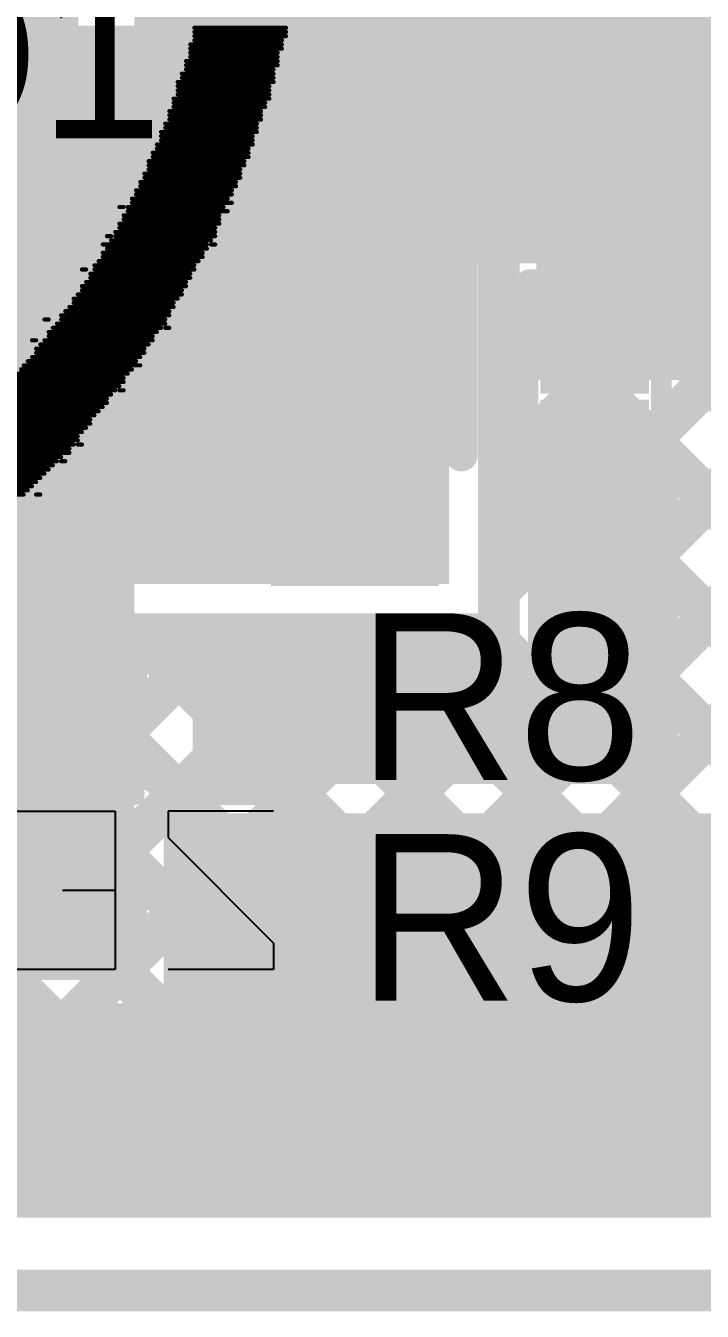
# Model space of a CAD drawing. Header units: millimetres. Extents: x 0.79 to 4.38, y 0.99 to 3.94.
# Drawn here: x 3.1735 to 3.3359, y 0.993 to 1.3015 of the extents above; entities that cross this region are included whole.
import ezdxf

# ---------------------------------------------------------------- set-up
doc = ezdxf.new("R2010")
doc.units = ezdxf.units.MM
doc.header["$MEASUREMENT"] = 0
for name, color, linetype in [('BottomLayer', 5, 'Continuous'), ('BottomOverlay', 54, 'Continuous'), ('Mechanical2', 216, 'Continuous'), ('MultiLayer', 9, 'Continuous'), ('TopLayer', 1, 'Continuous'), ('TopOverlay', 2, 'Continuous'), ('TopPaste', 8, 'Continuous'), ('TopSolder', 216, 'Continuous'), ('ViaHoleLayer', 16, 'Continuous')]:
    doc.layers.add(name, color=color, linetype=linetype)

# ---------------------------------------------------------------- blocks, each defined once
blk = doc.blocks.new('SOT_23_89')
at = {"layer": 'TopLayer'}
for points in [[(-0.01614, 0.02126), (0.01614, 0.02126), (-0.01614, 0.05748), (0.01614, 0.05748)], [(-0.05354, -0.05748), (-0.02126, -0.05748), (-0.05354, -0.02126), (-0.02126, -0.02126)], [(0.02126, -0.05748), (0.05354, -0.05748), (0.02126, -0.02126), (0.05354, -0.02126)]]:
    blk.add_solid(points, dxfattribs=at)
at = {"layer": 'TopOverlay', "const_width": 0.00787}
for points in [[(-0.063, -0.03), (-0.063, 0.034)], [(-0.063, 0.034), (-0.024, 0.034)], [(0.024, 0.034), (0.063, 0.034)], [(0.063, -0.03), (0.063, 0.034)], [(-0.013, -0.033), (0.013, -0.033)]]:
    blk.add_lwpolyline(points, dxfattribs=at)
at = {"layer": 'TopOverlay'}
for points, const_width in [([(-0.06497, 0.034, 1), (-0.06103, 0.034, 1)], 0.00394), ([(-0.06497, 0.034, 1), (-0.06103, 0.034, 1)], 0.00394), ([(-0.02597, 0.034, 1), (-0.02203, 0.034, 1)], 0.00394), ([(0.02203, 0.034, 1), (0.02597, 0.034, 1)], 0.00394), ([(0.06103, 0.034, 1), (0.06497, 0.034, 1)], 0.00394), ([(0.06103, 0.034, 1), (0.06497, 0.034, 1)], 0.00394), ([(-0.06497, -0.03, 1), (-0.06103, -0.03, 1)], 0.00394), ([(0.06103, -0.03, 1), (0.06497, -0.03, 1)], 0.00394), ([(-0.01497, -0.033, 1), (-0.01103, -0.033, 1)], 0.00394), ([(0.01103, -0.033, 1), (0.01497, -0.033, 1)], 0.00394), ([(-0.06439, -0.045, 1), (-0.07161, -0.045, 1)], 0.01), ([(-0.07411, -0.045, 1), (-0.06911, -0.045, 1)], 0.005), ([(-0.06689, -0.045, 1), (-0.06189, -0.045, 1)], 0.005)]:
    blk.add_lwpolyline(points, format="xyb", close=True, dxfattribs=dict(at, const_width=const_width))
at = {"layer": 'TopPaste'}
for points in [[(-0.01614, 0.02126), (0.01614, 0.02126), (-0.01614, 0.05748), (0.01614, 0.05748)], [(-0.05354, -0.05748), (-0.02126, -0.05748), (-0.05354, -0.02126), (-0.02126, -0.02126)], [(0.02126, -0.05748), (0.05354, -0.05748), (0.02126, -0.02126), (0.05354, -0.02126)]]:
    blk.add_solid(points, dxfattribs=at)
at = {"layer": 'TopSolder'}
for points in [[(-0.02014, 0.01726), (0.02014, 0.01726), (-0.02014, 0.06148), (0.02014, 0.06148)], [(-0.05754, -0.06148), (-0.01726, -0.06148), (-0.05754, -0.01726), (-0.01726, -0.01726)], [(0.01726, -0.06148), (0.05754, -0.06148), (0.01726, -0.01726), (0.05754, -0.01726)]]:
    blk.add_solid(points, dxfattribs=at)
blk = doc.blocks.new('C___0201_147')
at = {"layer": 'TopLayer'}
for points in [[(-0.02126, -0.00906), (-0.00472, -0.00906), (-0.02126, 0.00906), (-0.00472, 0.00906)], [(0.00472, -0.00906), (0.02126, -0.00906), (0.00472, 0.00906), (0.02126, 0.00906)]]:
    blk.add_solid(points, dxfattribs=at)
at = {"layer": 'TopOverlay', "const_width": 0.005}
for points in [[(-0.028, 0.016), (0.028, 0.016)], [(-0.028, 0.016), (-0.028, -0.016)], [(0.028, 0.016), (0.028, -0.016)], [(-0.028, -0.016), (0.028, -0.016)]]:
    blk.add_lwpolyline(points, dxfattribs=at)
at = {"layer": 'TopOverlay', "const_width": 0.0025}
for points in [[(-0.02925, 0.016, 1), (-0.02675, 0.016, 1)], [(-0.02925, 0.016, 1), (-0.02675, 0.016, 1)], [(0.02675, 0.016, 1), (0.02925, 0.016, 1)], [(0.02675, 0.016, 1), (0.02925, 0.016, 1)], [(-0.02925, -0.016, 1), (-0.02675, -0.016, 1)], [(-0.02925, -0.016, 1), (-0.02675, -0.016, 1)], [(0.02675, -0.016, 1), (0.02925, -0.016, 1)], [(0.02675, -0.016, 1), (0.02925, -0.016, 1)]]:
    blk.add_lwpolyline(points, format="xyb", close=True, dxfattribs=at)
at = {"layer": 'TopPaste'}
for points in [[(-0.02126, -0.00906), (-0.00472, -0.00906), (-0.02126, 0.00906), (-0.00472, 0.00906)], [(0.00472, -0.00906), (0.02126, -0.00906), (0.00472, 0.00906), (0.02126, 0.00906)]]:
    blk.add_solid(points, dxfattribs=at)
at = {"layer": 'TopSolder'}
for points in [[(-0.02526, -0.01306), (-0.00072, -0.01306), (-0.02526, 0.01306), (-0.00072, 0.01306)], [(0.00072, -0.01306), (0.02526, -0.01306), (0.00072, 0.01306), (0.02526, 0.01306)]]:
    blk.add_solid(points, dxfattribs=at)
blk = doc.blocks.new('R__0402_205')
at = {"layer": 'TopLayer'}
for points in [[(-0.0095, -0.0125), (-0.0095, 0.0125), (-0.0275, -0.0125), (-0.0275, 0.0125)], [(0.0275, -0.0125), (0.0275, 0.0125), (0.0095, -0.0125), (0.0095, 0.0125)]]:
    blk.add_solid(points, dxfattribs=at)
at = {"layer": 'TopOverlay', "const_width": 0.005}
for points in [[(-0.0325, 0.0175), (-0.0085, 0.0175)], [(-0.0325, -0.0175), (-0.0325, 0.0175)], [(0.0085, 0.0175), (0.0325, 0.0175)], [(0.0325, -0.0175), (0.0325, 0.0175)], [(-0.0325, -0.0175), (-0.0085, -0.0175)], [(0.0085, -0.0175), (0.0325, -0.0175)]]:
    blk.add_lwpolyline(points, dxfattribs=at)
at = {"layer": 'TopOverlay', "const_width": 0.0025}
for points in [[(-0.03375, 0.0175, 1), (-0.03125, 0.0175, 1)], [(-0.03375, 0.0175, 1), (-0.03125, 0.0175, 1)], [(-0.00975, 0.0175, 1), (-0.00725, 0.0175, 1)], [(0.00725, 0.0175, 1), (0.00975, 0.0175, 1)], [(0.03125, 0.0175, 1), (0.03375, 0.0175, 1)], [(0.03125, 0.0175, 1), (0.03375, 0.0175, 1)], [(-0.03375, -0.0175, 1), (-0.03125, -0.0175, 1)], [(-0.03375, -0.0175, 1), (-0.03125, -0.0175, 1)], [(-0.00975, -0.0175, 1), (-0.00725, -0.0175, 1)], [(0.00725, -0.0175, 1), (0.00975, -0.0175, 1)], [(0.03125, -0.0175, 1), (0.03375, -0.0175, 1)], [(0.03125, -0.0175, 1), (0.03375, -0.0175, 1)]]:
    blk.add_lwpolyline(points, format="xyb", close=True, dxfattribs=at)
at = {"layer": 'TopPaste'}
for points in [[(-0.0095, -0.0125), (-0.0095, 0.0125), (-0.0275, -0.0125), (-0.0275, 0.0125)], [(0.0275, -0.0125), (0.0275, 0.0125), (0.0095, -0.0125), (0.0095, 0.0125)]]:
    blk.add_solid(points, dxfattribs=at)
at = {"layer": 'TopSolder'}
for points in [[(-0.0055, -0.0165), (-0.0055, 0.0165), (-0.0315, -0.0165), (-0.0315, 0.0165)], [(0.0315, -0.0165), (0.0315, 0.0165), (0.0055, -0.0165), (0.0055, 0.0165)]]:
    blk.add_solid(points, dxfattribs=at)
blk = doc.blocks.new('R__0402_206')
at = {"layer": 'TopLayer'}
for points in [[(-0.0095, -0.0125), (-0.0095, 0.0125), (-0.0275, -0.0125), (-0.0275, 0.0125)], [(0.0275, -0.0125), (0.0275, 0.0125), (0.0095, -0.0125), (0.0095, 0.0125)]]:
    blk.add_solid(points, dxfattribs=at)
at = {"layer": 'TopOverlay', "const_width": 0.005}
for points in [[(-0.0085, 0.0175), (-0.0325, 0.0175)], [(-0.0325, 0.0175), (-0.0325, -0.0175)], [(0.0325, 0.0175), (0.0085, 0.0175)], [(0.0325, 0.0175), (0.0325, -0.0175)], [(-0.0085, -0.0175), (-0.0325, -0.0175)], [(0.0325, -0.0175), (0.0085, -0.0175)]]:
    blk.add_lwpolyline(points, dxfattribs=at)
at = {"layer": 'TopOverlay', "const_width": 0.0025}
for points in [[(-0.03375, 0.0175, 1), (-0.03125, 0.0175, 1)], [(-0.03375, 0.0175, 1), (-0.03125, 0.0175, 1)], [(-0.00975, 0.0175, 1), (-0.00725, 0.0175, 1)], [(0.00725, 0.0175, 1), (0.00975, 0.0175, 1)], [(0.03125, 0.0175, 1), (0.03375, 0.0175, 1)], [(0.03125, 0.0175, 1), (0.03375, 0.0175, 1)], [(-0.03375, -0.0175, 1), (-0.03125, -0.0175, 1)], [(-0.03375, -0.0175, 1), (-0.03125, -0.0175, 1)], [(-0.00975, -0.0175, 1), (-0.00725, -0.0175, 1)], [(0.00725, -0.0175, 1), (0.00975, -0.0175, 1)], [(0.03125, -0.0175, 1), (0.03375, -0.0175, 1)], [(0.03125, -0.0175, 1), (0.03375, -0.0175, 1)]]:
    blk.add_lwpolyline(points, format="xyb", close=True, dxfattribs=at)
at = {"layer": 'TopPaste'}
for points in [[(-0.0095, -0.0125), (-0.0095, 0.0125), (-0.0275, -0.0125), (-0.0275, 0.0125)], [(0.0275, -0.0125), (0.0275, 0.0125), (0.0095, -0.0125), (0.0095, 0.0125)]]:
    blk.add_solid(points, dxfattribs=at)
at = {"layer": 'TopSolder'}
for points in [[(-0.0055, -0.0165), (-0.0055, 0.0165), (-0.0315, -0.0165), (-0.0315, 0.0165)], [(0.0315, -0.0165), (0.0315, 0.0165), (0.0055, -0.0165), (0.0055, 0.0165)]]:
    blk.add_solid(points, dxfattribs=at)

msp = doc.modelspace()

# ---------------------------------------------------------------- linework, layer by layer
at = {"layer": 'BottomLayer', "const_width": 0.01}
for points in [[(2.645, 1.59764), (3.21664, 1.026)], [(2.645, 1.56936), (3.18836, 1.026)], [(3.17484, 1.4355), (3.58434, 1.026)], [(3.20312, 1.4355), (3.61262, 1.026)], [(3.2871, 1.16578), (3.53294, 1.41162)], [(3.2871, 1.19406), (3.48706, 1.39403)], [(3.2871, 1.22235), (3.45875, 1.394)], [(3.2871, 1.25063), (3.43047, 1.394)], [(3.2871, 1.27891), (3.40219, 1.394)], [(3.17561, 1.026), (3.53411, 1.3845)], [(3.20389, 1.026), (3.56239, 1.3845)], [(3.23218, 1.026), (3.59068, 1.3845)], [(3.26046, 1.026), (3.61896, 1.3845)], [(3.28874, 1.026), (3.64724, 1.3845)], [(3.31703, 1.026), (3.67553, 1.3845)], [(3.2871, 1.1555), (3.2871, 1.3135)], [(3.2871, 1.29495), (3.55605, 1.026)], [(3.2871, 1.26667), (3.52777, 1.026)], [(3.2871, 1.23839), (3.49949, 1.026)], [(3.2871, 1.2101), (3.4712, 1.026)], [(3.2871, 1.18182), (3.44292, 1.026)], [(3.06247, 1.026), (3.19197, 1.1555)], [(3.09075, 1.026), (3.22025, 1.1555)], [(3.1151, 1.1555), (3.2871, 1.1555)], [(3.11543, 1.1555), (3.24493, 1.026)], [(3.11904, 1.026), (3.24854, 1.1555)], [(3.14371, 1.1555), (3.27321, 1.026)], [(3.14732, 1.026), (3.27682, 1.1555)], [(3.172, 1.1555), (3.3015, 1.026)], [(3.20028, 1.1555), (3.32978, 1.026)], [(3.22856, 1.1555), (3.35806, 1.026)], [(3.25685, 1.1555), (3.38635, 1.026)], [(3.28513, 1.1555), (3.41463, 1.026)], [(2.579, 1.026), (4.16873, 1.026)]]:
    msp.add_lwpolyline(points, dxfattribs=at)
at = {"layer": 'BottomLayer'}
for points, const_width in [([(3.16219, 1.2895, 1), (3.17401, 1.2895, 1)], 0.01181), ([(3.2846, 1.29495, 1), (3.2896, 1.29495, 1)], 0.005), ([(3.2846, 1.27891, 1), (3.2896, 1.27891, 1)], 0.005), ([(3.2846, 1.26667, 1), (3.2896, 1.26667, 1)], 0.005), ([(3.16219, 1.2575, 1), (3.17401, 1.2575, 1)], 0.01181), ([(3.2846, 1.25063, 1), (3.2896, 1.25063, 1)], 0.005), ([(3.2846, 1.23839, 1), (3.2896, 1.23839, 1)], 0.005), ([(3.2466, 1.2244, 1), (3.25841, 1.2244, 1)], 0.01181), ([(3.2846, 1.22235, 1), (3.2896, 1.22235, 1)], 0.005), ([(3.2846, 1.2101, 1), (3.2896, 1.2101, 1)], 0.005), ([(3.21656, 1.18913, 1), (3.22838, 1.18913, 1)], 0.01181), ([(3.2846, 1.19406, 1), (3.2896, 1.19406, 1)], 0.005), ([(3.2846, 1.18182, 1), (3.2896, 1.18182, 1)], 0.005), ([(3.2846, 1.16578, 1), (3.2896, 1.16578, 1)], 0.005), ([(3.1695, 1.1555, 1), (3.1745, 1.1555, 1)], 0.005), ([(3.18947, 1.1555, 1), (3.19447, 1.1555, 1)], 0.005), ([(3.19778, 1.1555, 1), (3.20278, 1.1555, 1)], 0.005), ([(3.21775, 1.1555, 1), (3.22275, 1.1555, 1)], 0.005), ([(3.22606, 1.1555, 1), (3.23106, 1.1555, 1)], 0.005), ([(3.24604, 1.1555, 1), (3.25104, 1.1555, 1)], 0.005), ([(3.25435, 1.1555, 1), (3.25935, 1.1555, 1)], 0.005), ([(3.27432, 1.1555, 1), (3.27932, 1.1555, 1)], 0.005), ([(3.28263, 1.1555, 1), (3.28763, 1.1555, 1)], 0.005), ([(3.2846, 1.1555, 1), (3.2896, 1.1555, 1)], 0.005), ([(3.2846, 1.1555, 1), (3.2896, 1.1555, 1)], 0.005), ([(3.17311, 1.026, 1), (3.17811, 1.026, 1)], 0.005), ([(3.18586, 1.026, 1), (3.19086, 1.026, 1)], 0.005), ([(3.20139, 1.026, 1), (3.20639, 1.026, 1)], 0.005), ([(3.21414, 1.026, 1), (3.21914, 1.026, 1)], 0.005), ([(3.22968, 1.026, 1), (3.23468, 1.026, 1)], 0.005), ([(3.24243, 1.026, 1), (3.24743, 1.026, 1)], 0.005), ([(3.25796, 1.026, 1), (3.26296, 1.026, 1)], 0.005), ([(3.27071, 1.026, 1), (3.27571, 1.026, 1)], 0.005), ([(3.28624, 1.026, 1), (3.29124, 1.026, 1)], 0.005), ([(3.299, 1.026, 1), (3.304, 1.026, 1)], 0.005), ([(3.31453, 1.026, 1), (3.31953, 1.026, 1)], 0.005), ([(3.32728, 1.026, 1), (3.33228, 1.026, 1)], 0.005)]:
    msp.add_lwpolyline(points, format="xyb", close=True, dxfattribs=dict(at, const_width=const_width))
msp.add_solid([(3.1271, 1.1675), (3.2751, 1.1675), (3.1271, 1.3015), (3.2751, 1.3015)], dxfattribs=at)
at = {"layer": 'BottomOverlay'}
for p, q in [((3.16969, 1.11299), (3.19501, 1.11299)), ((3.19501, 1.11299), (3.19501, 1.075)), ((3.233, 1.11299), (3.20767, 1.11299)), ((3.20767, 1.11299), (3.20767, 1.10666)), ((3.20767, 1.10666), (3.233, 1.08133)), ((3.19501, 1.09399), (3.18235, 1.09399)), ((3.233, 1.08133), (3.233, 1.075)), ((3.19501, 1.075), (3.16969, 1.075)), ((3.233, 1.075), (3.20767, 1.075))]:
    msp.add_line(p, q, dxfattribs=at)
at = {"layer": 'BottomOverlay', "const_width": 0.001}
for points in [[(3.214, 1.301), (3.236, 1.301)], [(3.214, 1.3), (3.236, 1.3)], [(3.214, 1.299), (3.236, 1.299)], [(3.213, 1.297), (3.235, 1.297)], [(3.213, 1.296), (3.235, 1.296)], [(3.214, 1.298), (3.235, 1.298)], [(3.212, 1.293), (3.234, 1.293)], [(3.213, 1.295), (3.234, 1.295)], [(3.213, 1.294), (3.234, 1.294)], [(3.211, 1.29), (3.233, 1.29)], [(3.212, 1.292), (3.234, 1.292)], [(3.212, 1.291), (3.233, 1.291)], [(3.21, 1.288), (3.233, 1.288)], [(3.21, 1.287), (3.232, 1.287)], [(3.21, 1.286), (3.232, 1.286)], [(3.211, 1.289), (3.233, 1.289)], [(3.209, 1.284), (3.232, 1.284)], [(3.209, 1.283), (3.231, 1.283)], [(3.21, 1.285), (3.232, 1.285)], [(3.208, 1.281), (3.23, 1.281)], [(3.208, 1.28), (3.23, 1.28)], [(3.209, 1.282), (3.231, 1.282)], [(3.207, 1.278), (3.229, 1.278)], [(3.207, 1.277), (3.229, 1.277)], [(3.208, 1.279), (3.23, 1.279)], [(3.206, 1.276), (3.229, 1.276)], [(3.206, 1.275), (3.228, 1.275)], [(3.206, 1.274), (3.228, 1.274)], [(3.204, 1.271), (3.227, 1.271)], [(3.205, 1.273), (3.228, 1.273)], [(3.205, 1.272), (3.227, 1.272)], [(3.203, 1.269), (3.226, 1.269)], [(3.203, 1.268), (3.226, 1.268)], [(3.204, 1.27), (3.227, 1.27)], [(3.202, 1.266), (3.225, 1.266)], [(3.202, 1.265), (3.225, 1.265)], [(3.203, 1.267), (3.225, 1.267)], [(3.2, 1.262), (3.223, 1.262)], [(3.201, 1.264), (3.224, 1.264)], [(3.201, 1.263), (3.224, 1.263)], [(3.199, 1.26), (3.222, 1.26)], [(3.199, 1.259), (3.223, 1.259)], [(3.2, 1.261), (3.223, 1.261)], [(3.196, 1.258), (3.197, 1.258)], [(3.197, 1.256), (3.22, 1.256)], [(3.198, 1.258), (3.221, 1.258)], [(3.198, 1.257), (3.222, 1.257)], [(3.196, 1.254), (3.22, 1.254)], [(3.196, 1.253), (3.219, 1.253)], [(3.197, 1.255), (3.22, 1.255)], [(3.192, 1.249), (3.217, 1.249)], [(3.193, 1.251), (3.194, 1.251)], [(3.194, 1.25), (3.218, 1.25)], [(3.195, 1.252), (3.219, 1.252)], [(3.195, 1.251), (3.219, 1.251)], [(3.218, 1.249), (3.219, 1.249)], [(3.192, 1.247), (3.216, 1.247)], [(3.192, 1.246), (3.216, 1.246)], [(3.193, 1.248), (3.217, 1.248)], [(3.187, 1.243), (3.188, 1.243)], [(3.19, 1.244), (3.214, 1.244)], [(3.19, 1.243), (3.214, 1.243)], [(3.191, 1.245), (3.215, 1.245)], [(3.188, 1.24), (3.212, 1.24)], [(3.189, 1.242), (3.213, 1.242)], [(3.189, 1.241), (3.213, 1.241)], [(3.186, 1.237), (3.211, 1.237)], [(3.187, 1.239), (3.212, 1.239)], [(3.187, 1.238), (3.211, 1.238)], [(3.184, 1.234), (3.209, 1.234)], [(3.185, 1.236), (3.21, 1.236)], [(3.185, 1.235), (3.209, 1.235)], [(3.178, 1.231), (3.179, 1.231)], [(3.182, 1.232), (3.208, 1.232)], [(3.182, 1.231), (3.207, 1.231)], [(3.183, 1.233), (3.208, 1.233)], [(3.179, 1.228), (3.205, 1.228)], [(3.18, 1.229), (3.206, 1.229)], [(3.181, 1.23), (3.207, 1.23)], [(3.207, 1.229), (3.208, 1.229)], [(3.175, 1.226), (3.176, 1.226)], [(3.177, 1.225), (3.203, 1.225)], [(3.178, 1.226), (3.204, 1.226)], [(3.179, 1.227), (3.204, 1.227)], [(3.175, 1.222), (3.201, 1.222)], [(3.176, 1.224), (3.202, 1.224)], [(3.176, 1.223), (3.202, 1.223)], [(3.172, 1.219), (3.199, 1.219)], [(3.173, 1.22), (3.201, 1.22)], [(3.174, 1.221), (3.2, 1.221)], [(3.169, 1.215), (3.196, 1.215)], [(3.17, 1.216), (3.197, 1.216)], [(3.171, 1.218), (3.198, 1.218)], [(3.171, 1.217), (3.197, 1.217)], [(3.166, 1.212), (3.193, 1.212)], [(3.167, 1.213), (3.194, 1.213)], [(3.168, 1.214), (3.195, 1.214)], [(3.196, 1.214), (3.197, 1.214)], [(3.163, 1.209), (3.191, 1.209)], [(3.164, 1.21), (3.192, 1.21)], [(3.165, 1.211), (3.193, 1.211)], [(3.16, 1.206), (3.189, 1.206)], [(3.161, 1.207), (3.189, 1.207)], [(3.162, 1.208), (3.19, 1.208)], [(3.157, 1.203), (3.186, 1.203)], [(3.158, 1.204), (3.187, 1.204)], [(3.159, 1.205), (3.188, 1.205)], [(3.154, 1.2), (3.184, 1.2)], [(3.155, 1.201), (3.185, 1.201)], [(3.156, 1.202), (3.186, 1.202)], [(3.186, 1.201), (3.187, 1.201)], [(3.151, 1.197), (3.181, 1.197)], [(3.152, 1.198), (3.182, 1.198)], [(3.153, 1.199), (3.184, 1.199)], [(3.182, 1.197), (3.183, 1.197)], [(3.147, 1.194), (3.178, 1.194)], [(3.149, 1.196), (3.18, 1.196)], [(3.149, 1.195), (3.179, 1.195)], [(3.144, 1.191), (3.175, 1.191)], [(3.145, 1.192), (3.176, 1.192)], [(3.146, 1.193), (3.177, 1.193)], [(3.141, 1.189), (3.173, 1.189)], [(3.142, 1.19), (3.174, 1.19)], [(3.176, 1.189), (3.177, 1.189)]]:
    msp.add_lwpolyline(points, dxfattribs=at)
at = {"layer": 'BottomOverlay', "const_width": 0.0005}
for points in [[(3.21375, 1.301, 1), (3.21425, 1.301, 1)], [(3.21375, 1.3, 1), (3.21425, 1.3, 1)], [(3.21375, 1.299, 1), (3.21425, 1.299, 1)], [(3.23575, 1.301, 1), (3.23625, 1.301, 1)], [(3.23575, 1.3, 1), (3.23625, 1.3, 1)], [(3.23575, 1.299, 1), (3.23625, 1.299, 1)], [(3.21275, 1.297, 1), (3.21325, 1.297, 1)], [(3.21275, 1.296, 1), (3.21325, 1.296, 1)], [(3.21375, 1.298, 1), (3.21425, 1.298, 1)], [(3.23475, 1.298, 1), (3.23525, 1.298, 1)], [(3.23475, 1.297, 1), (3.23525, 1.297, 1)], [(3.23475, 1.296, 1), (3.23525, 1.296, 1)], [(3.21175, 1.293, 1), (3.21225, 1.293, 1)], [(3.21275, 1.295, 1), (3.21325, 1.295, 1)], [(3.21275, 1.294, 1), (3.21325, 1.294, 1)], [(3.23375, 1.295, 1), (3.23425, 1.295, 1)], [(3.23375, 1.294, 1), (3.23425, 1.294, 1)], [(3.23375, 1.293, 1), (3.23425, 1.293, 1)], [(3.21075, 1.29, 1), (3.21125, 1.29, 1)], [(3.21175, 1.292, 1), (3.21225, 1.292, 1)], [(3.21175, 1.291, 1), (3.21225, 1.291, 1)], [(3.23275, 1.291, 1), (3.23325, 1.291, 1)], [(3.23275, 1.29, 1), (3.23325, 1.29, 1)], [(3.23375, 1.292, 1), (3.23425, 1.292, 1)], [(3.20975, 1.288, 1), (3.21025, 1.288, 1)], [(3.20975, 1.287, 1), (3.21025, 1.287, 1)], [(3.20975, 1.286, 1), (3.21025, 1.286, 1)], [(3.21075, 1.289, 1), (3.21125, 1.289, 1)], [(3.23175, 1.287, 1), (3.23225, 1.287, 1)], [(3.23175, 1.286, 1), (3.23225, 1.286, 1)], [(3.23275, 1.289, 1), (3.23325, 1.289, 1)], [(3.23275, 1.288, 1), (3.23325, 1.288, 1)], [(3.20875, 1.284, 1), (3.20925, 1.284, 1)], [(3.20875, 1.283, 1), (3.20925, 1.283, 1)], [(3.20975, 1.285, 1), (3.21025, 1.285, 1)], [(3.23075, 1.283, 1), (3.23125, 1.283, 1)], [(3.23175, 1.285, 1), (3.23225, 1.285, 1)], [(3.23175, 1.284, 1), (3.23225, 1.284, 1)], [(3.20775, 1.281, 1), (3.20825, 1.281, 1)], [(3.20775, 1.28, 1), (3.20825, 1.28, 1)], [(3.20875, 1.282, 1), (3.20925, 1.282, 1)], [(3.22975, 1.281, 1), (3.23025, 1.281, 1)], [(3.22975, 1.28, 1), (3.23025, 1.28, 1)], [(3.23075, 1.282, 1), (3.23125, 1.282, 1)], [(3.20675, 1.278, 1), (3.20725, 1.278, 1)], [(3.20675, 1.277, 1), (3.20725, 1.277, 1)], [(3.20775, 1.279, 1), (3.20825, 1.279, 1)], [(3.22875, 1.278, 1), (3.22925, 1.278, 1)], [(3.22875, 1.277, 1), (3.22925, 1.277, 1)], [(3.22975, 1.279, 1), (3.23025, 1.279, 1)], [(3.20575, 1.276, 1), (3.20625, 1.276, 1)], [(3.20575, 1.275, 1), (3.20625, 1.275, 1)], [(3.20575, 1.274, 1), (3.20625, 1.274, 1)], [(3.22775, 1.275, 1), (3.22825, 1.275, 1)], [(3.22775, 1.274, 1), (3.22825, 1.274, 1)], [(3.22875, 1.276, 1), (3.22925, 1.276, 1)], [(3.20375, 1.271, 1), (3.20425, 1.271, 1)], [(3.20475, 1.273, 1), (3.20525, 1.273, 1)], [(3.20475, 1.272, 1), (3.20525, 1.272, 1)], [(3.22675, 1.272, 1), (3.22725, 1.272, 1)], [(3.22675, 1.271, 1), (3.22725, 1.271, 1)], [(3.22775, 1.273, 1), (3.22825, 1.273, 1)], [(3.20275, 1.269, 1), (3.20325, 1.269, 1)], [(3.20275, 1.268, 1), (3.20325, 1.268, 1)], [(3.20375, 1.27, 1), (3.20425, 1.27, 1)], [(3.22575, 1.269, 1), (3.22625, 1.269, 1)], [(3.22575, 1.268, 1), (3.22625, 1.268, 1)], [(3.22675, 1.27, 1), (3.22725, 1.27, 1)], [(3.20175, 1.266, 1), (3.20225, 1.266, 1)], [(3.20175, 1.265, 1), (3.20225, 1.265, 1)], [(3.20275, 1.267, 1), (3.20325, 1.267, 1)], [(3.22475, 1.267, 1), (3.22525, 1.267, 1)], [(3.22475, 1.266, 1), (3.22525, 1.266, 1)], [(3.22475, 1.265, 1), (3.22525, 1.265, 1)], [(3.19975, 1.262, 1), (3.20025, 1.262, 1)], [(3.20075, 1.264, 1), (3.20125, 1.264, 1)], [(3.20075, 1.263, 1), (3.20125, 1.263, 1)], [(3.22275, 1.262, 1), (3.22325, 1.262, 1)], [(3.22375, 1.264, 1), (3.22425, 1.264, 1)], [(3.22375, 1.263, 1), (3.22425, 1.263, 1)], [(3.19875, 1.26, 1), (3.19925, 1.26, 1)], [(3.19875, 1.259, 1), (3.19925, 1.259, 1)], [(3.19975, 1.261, 1), (3.20025, 1.261, 1)], [(3.22175, 1.26, 1), (3.22225, 1.26, 1)], [(3.22275, 1.261, 1), (3.22325, 1.261, 1)], [(3.22275, 1.259, 1), (3.22325, 1.259, 1)], [(3.19575, 1.258, 1), (3.19625, 1.258, 1)], [(3.19675, 1.258, 1), (3.19725, 1.258, 1)], [(3.19675, 1.256, 1), (3.19725, 1.256, 1)], [(3.19775, 1.258, 1), (3.19825, 1.258, 1)], [(3.19775, 1.257, 1), (3.19825, 1.257, 1)], [(3.21975, 1.256, 1), (3.22025, 1.256, 1)], [(3.22075, 1.258, 1), (3.22125, 1.258, 1)], [(3.22175, 1.257, 1), (3.22225, 1.257, 1)], [(3.19575, 1.254, 1), (3.19625, 1.254, 1)], [(3.19575, 1.253, 1), (3.19625, 1.253, 1)], [(3.19675, 1.255, 1), (3.19725, 1.255, 1)], [(3.21875, 1.253, 1), (3.21925, 1.253, 1)], [(3.21975, 1.255, 1), (3.22025, 1.255, 1)], [(3.21975, 1.254, 1), (3.22025, 1.254, 1)], [(3.19175, 1.249, 1), (3.19225, 1.249, 1)], [(3.19275, 1.251, 1), (3.19325, 1.251, 1)], [(3.19375, 1.251, 1), (3.19425, 1.251, 1)], [(3.19375, 1.25, 1), (3.19425, 1.25, 1)], [(3.19475, 1.252, 1), (3.19525, 1.252, 1)], [(3.19475, 1.251, 1), (3.19525, 1.251, 1)], [(3.21675, 1.249, 1), (3.21725, 1.249, 1)], [(3.21775, 1.25, 1), (3.21825, 1.25, 1)], [(3.21775, 1.249, 1), (3.21825, 1.249, 1)], [(3.21875, 1.252, 1), (3.21925, 1.252, 1)], [(3.21875, 1.251, 1), (3.21925, 1.251, 1)], [(3.21875, 1.249, 1), (3.21925, 1.249, 1)], [(3.19175, 1.247, 1), (3.19225, 1.247, 1)], [(3.19175, 1.246, 1), (3.19225, 1.246, 1)], [(3.19275, 1.248, 1), (3.19325, 1.248, 1)], [(3.21575, 1.247, 1), (3.21625, 1.247, 1)], [(3.21575, 1.246, 1), (3.21625, 1.246, 1)], [(3.21675, 1.248, 1), (3.21725, 1.248, 1)], [(3.18675, 1.243, 1), (3.18725, 1.243, 1)], [(3.18775, 1.243, 1), (3.18825, 1.243, 1)], [(3.18975, 1.244, 1), (3.19025, 1.244, 1)], [(3.18975, 1.243, 1), (3.19025, 1.243, 1)], [(3.19075, 1.245, 1), (3.19125, 1.245, 1)], [(3.21375, 1.244, 1), (3.21425, 1.244, 1)], [(3.21375, 1.243, 1), (3.21425, 1.243, 1)], [(3.21475, 1.245, 1), (3.21525, 1.245, 1)], [(3.18775, 1.24, 1), (3.18825, 1.24, 1)], [(3.18875, 1.242, 1), (3.18925, 1.242, 1)], [(3.18875, 1.241, 1), (3.18925, 1.241, 1)], [(3.21175, 1.24, 1), (3.21225, 1.24, 1)], [(3.21275, 1.242, 1), (3.21325, 1.242, 1)], [(3.21275, 1.241, 1), (3.21325, 1.241, 1)], [(3.18575, 1.237, 1), (3.18625, 1.237, 1)], [(3.18675, 1.239, 1), (3.18725, 1.239, 1)], [(3.18675, 1.238, 1), (3.18725, 1.238, 1)], [(3.21075, 1.238, 1), (3.21125, 1.238, 1)], [(3.21075, 1.237, 1), (3.21125, 1.237, 1)], [(3.21175, 1.239, 1), (3.21225, 1.239, 1)], [(3.18375, 1.234, 1), (3.18425, 1.234, 1)], [(3.18475, 1.236, 1), (3.18525, 1.236, 1)], [(3.18475, 1.235, 1), (3.18525, 1.235, 1)], [(3.20875, 1.235, 1), (3.20925, 1.235, 1)], [(3.20875, 1.234, 1), (3.20925, 1.234, 1)], [(3.20975, 1.236, 1), (3.21025, 1.236, 1)], [(3.17775, 1.231, 1), (3.17825, 1.231, 1)], [(3.17875, 1.231, 1), (3.17925, 1.231, 1)], [(3.18175, 1.232, 1), (3.18225, 1.232, 1)], [(3.18175, 1.231, 1), (3.18225, 1.231, 1)], [(3.18275, 1.233, 1), (3.18325, 1.233, 1)], [(3.20675, 1.231, 1), (3.20725, 1.231, 1)], [(3.20775, 1.233, 1), (3.20825, 1.233, 1)], [(3.20775, 1.232, 1), (3.20825, 1.232, 1)], [(3.17875, 1.228, 1), (3.17925, 1.228, 1)], [(3.17975, 1.229, 1), (3.18025, 1.229, 1)], [(3.18075, 1.23, 1), (3.18125, 1.23, 1)], [(3.20475, 1.228, 1), (3.20525, 1.228, 1)], [(3.20575, 1.229, 1), (3.20625, 1.229, 1)], [(3.20675, 1.23, 1), (3.20725, 1.23, 1)], [(3.20675, 1.229, 1), (3.20725, 1.229, 1)], [(3.20775, 1.229, 1), (3.20825, 1.229, 1)], [(3.17475, 1.226, 1), (3.17525, 1.226, 1)], [(3.17575, 1.226, 1), (3.17625, 1.226, 1)], [(3.17675, 1.225, 1), (3.17725, 1.225, 1)], [(3.17775, 1.226, 1), (3.17825, 1.226, 1)], [(3.17875, 1.227, 1), (3.17925, 1.227, 1)], [(3.20275, 1.225, 1), (3.20325, 1.225, 1)], [(3.20375, 1.227, 1), (3.20425, 1.227, 1)], [(3.20375, 1.226, 1), (3.20425, 1.226, 1)], [(3.17475, 1.222, 1), (3.17525, 1.222, 1)], [(3.17575, 1.224, 1), (3.17625, 1.224, 1)], [(3.17575, 1.223, 1), (3.17625, 1.223, 1)], [(3.20075, 1.222, 1), (3.20125, 1.222, 1)], [(3.20175, 1.224, 1), (3.20225, 1.224, 1)], [(3.20175, 1.223, 1), (3.20225, 1.223, 1)], [(3.17275, 1.22, 1), (3.17325, 1.22, 1)], [(3.17375, 1.221, 1), (3.17425, 1.221, 1)], [(3.19875, 1.219, 1), (3.19925, 1.219, 1)], [(3.19975, 1.221, 1), (3.20025, 1.221, 1)], [(3.20075, 1.22, 1), (3.20125, 1.22, 1)], [(3.19575, 1.215, 1), (3.19625, 1.215, 1)], [(3.19675, 1.217, 1), (3.19725, 1.217, 1)], [(3.19675, 1.216, 1), (3.19725, 1.216, 1)], [(3.19775, 1.218, 1), (3.19825, 1.218, 1)], [(3.19275, 1.212, 1), (3.19325, 1.212, 1)], [(3.19375, 1.213, 1), (3.19425, 1.213, 1)], [(3.19475, 1.214, 1), (3.19525, 1.214, 1)], [(3.19575, 1.214, 1), (3.19625, 1.214, 1)], [(3.19675, 1.214, 1), (3.19725, 1.214, 1)], [(3.19075, 1.209, 1), (3.19125, 1.209, 1)], [(3.19175, 1.21, 1), (3.19225, 1.21, 1)], [(3.19275, 1.211, 1), (3.19325, 1.211, 1)], [(3.18875, 1.207, 1), (3.18925, 1.207, 1)], [(3.18875, 1.206, 1), (3.18925, 1.206, 1)], [(3.18975, 1.208, 1), (3.19025, 1.208, 1)], [(3.18575, 1.203, 1), (3.18625, 1.203, 1)], [(3.18675, 1.204, 1), (3.18725, 1.204, 1)], [(3.18775, 1.205, 1), (3.18825, 1.205, 1)], [(3.18375, 1.2, 1), (3.18425, 1.2, 1)], [(3.18475, 1.201, 1), (3.18525, 1.201, 1)], [(3.18575, 1.202, 1), (3.18625, 1.202, 1)], [(3.18575, 1.201, 1), (3.18625, 1.201, 1)], [(3.18675, 1.201, 1), (3.18725, 1.201, 1)], [(3.18075, 1.197, 1), (3.18125, 1.197, 1)], [(3.18175, 1.198, 1), (3.18225, 1.198, 1)], [(3.18175, 1.197, 1), (3.18225, 1.197, 1)], [(3.18275, 1.197, 1), (3.18325, 1.197, 1)], [(3.18375, 1.199, 1), (3.18425, 1.199, 1)], [(3.17775, 1.194, 1), (3.17825, 1.194, 1)], [(3.17875, 1.195, 1), (3.17925, 1.195, 1)], [(3.17975, 1.196, 1), (3.18025, 1.196, 1)], [(3.17475, 1.191, 1), (3.17525, 1.191, 1)], [(3.17575, 1.192, 1), (3.17625, 1.192, 1)], [(3.17675, 1.193, 1), (3.17725, 1.193, 1)], [(3.17275, 1.189, 1), (3.17325, 1.189, 1)], [(3.17375, 1.19, 1), (3.17425, 1.19, 1)], [(3.17575, 1.189, 1), (3.17625, 1.189, 1)], [(3.17675, 1.189, 1), (3.17725, 1.189, 1)]]:
    msp.add_lwpolyline(points, format="xyb", close=True, dxfattribs=at)
at = {"layer": 'Mechanical2', "const_width": 0.01}
msp.add_lwpolyline([(1, 0.998), (4.346, 0.998)], dxfattribs=at)
at = {"layer": 'MultiLayer', "const_width": 0.01181}
for points in [[(3.16219, 1.2895, 1), (3.17401, 1.2895, 1)], [(3.16219, 1.2575, 1), (3.17401, 1.2575, 1)], [(3.2466, 1.2244, 1), (3.25841, 1.2244, 1)], [(3.21656, 1.18913, 1), (3.22838, 1.18913, 1)]]:
    msp.add_lwpolyline(points, format="xyb", close=True, dxfattribs=at)
at = {"layer": 'TopLayer'}
for points, const_width in [([(3.16219, 1.2895, 1), (3.17401, 1.2895, 1)], 0.01181), ([(3.16219, 1.2575, 1), (3.17401, 1.2575, 1)], 0.01181), ([(3.24625, 1.2244, 1), (3.25875, 1.2244, 1)], 0.0125), ([(3.2466, 1.2244, 1), (3.25841, 1.2244, 1)], 0.01181), ([(3.21622, 1.18913, 1), (3.22872, 1.18913, 1)], 0.0125), ([(3.21656, 1.18913, 1), (3.22838, 1.18913, 1)], 0.01181), ([(3.24625, 1.18913, 1), (3.25875, 1.18913, 1)], 0.0125), ([(3.24625, 1.18913, 1), (3.25875, 1.18913, 1)], 0.0125), ([(3.2091, 1.1075, 1), (3.2141, 1.1075, 1)], 0.005), ([(3.2091, 1.1075, 1), (3.2141, 1.1075, 1)], 0.005), ([(3.21749, 1.1075, 1), (3.22249, 1.1075, 1)], 0.005), ([(3.21783, 1.1075, 1), (3.22283, 1.1075, 1)], 0.005), ([(3.24295, 1.1075, 1), (3.24795, 1.1075, 1)], 0.005), ([(3.24329, 1.1075, 1), (3.24829, 1.1075, 1)], 0.005), ([(3.2684, 1.1075, 1), (3.2734, 1.1075, 1)], 0.005), ([(3.26874, 1.1075, 1), (3.27374, 1.1075, 1)], 0.005), ([(3.2796, 1.1075, 1), (3.2846, 1.1075, 1)], 0.005), ([(3.2796, 1.1075, 1), (3.2846, 1.1075, 1)], 0.005), ([(3.2796, 1.1075, 1), (3.2846, 1.1075, 1)], 0.005), ([(3.29386, 1.1075, 1), (3.29886, 1.1075, 1)], 0.005), ([(3.2942, 1.1075, 1), (3.2992, 1.1075, 1)], 0.005), ([(3.31931, 1.1075, 1), (3.32431, 1.1075, 1)], 0.005), ([(3.31965, 1.1075, 1), (3.32465, 1.1075, 1)], 0.005), ([(3.3236, 1.1075, 1), (3.3286, 1.1075, 1)], 0.005), ([(3.3236, 1.1075, 1), (3.3286, 1.1075, 1)], 0.005), ([(3.3236, 1.1075, 1), (3.3286, 1.1075, 1)], 0.005), ([(3.3236, 1.1075, 1), (3.3286, 1.1075, 1)], 0.005), ([(3.3236, 1.1075, 1), (3.3286, 1.1075, 1)], 0.005), ([(3.2091, 1.09877, 1), (3.2141, 1.09877, 1)], 0.005), ([(3.2091, 1.09043, 1), (3.2141, 1.09043, 1)], 0.005), ([(3.2091, 1.07331, 1), (3.2141, 1.07331, 1)], 0.005), ([(3.2091, 1.06498, 1), (3.2141, 1.06498, 1)], 0.005), ([(3.17233, 1.062, 1), (3.17733, 1.062, 1)], 0.005), ([(3.18662, 1.062, 1), (3.19162, 1.062, 1)], 0.005), ([(3.19779, 1.062, 1), (3.20279, 1.062, 1)], 0.005), ([(3.2091, 1.062, 1), (3.2141, 1.062, 1)], 0.005), ([(3.2091, 1.062, 1), (3.2141, 1.062, 1)], 0.005), ([(3.16771, 1.03, 1), (3.17271, 1.03, 1)], 0.005), ([(3.19124, 1.03, 1), (3.19624, 1.03, 1)], 0.005), ([(3.19317, 1.03, 1), (3.19817, 1.03, 1)], 0.005), ([(3.2167, 1.03, 1), (3.2217, 1.03, 1)], 0.005), ([(3.21862, 1.03, 1), (3.22362, 1.03, 1)], 0.005), ([(3.24215, 1.03, 1), (3.24715, 1.03, 1)], 0.005), ([(3.24408, 1.03, 1), (3.24908, 1.03, 1)], 0.005), ([(3.26761, 1.03, 1), (3.27261, 1.03, 1)], 0.005), ([(3.26953, 1.03, 1), (3.27453, 1.03, 1)], 0.005), ([(3.29307, 1.03, 1), (3.29807, 1.03, 1)], 0.005), ([(3.29499, 1.03, 1), (3.29999, 1.03, 1)], 0.005), ([(3.31852, 1.03, 1), (3.32352, 1.03, 1)], 0.005), ([(3.32045, 1.03, 1), (3.32545, 1.03, 1)], 0.005)]:
    msp.add_lwpolyline(points, format="xyb", close=True, dxfattribs=dict(at, const_width=const_width))
for points, const_width in [([(3.2525, 1.18913), (3.2525, 1.2244)], 0.025), ([(3.22247, 1.18913), (3.2525, 1.18913)], 0.025), ([(3.19374, 1.03), (3.27124, 1.1075)], 0.01), ([(3.2116, 1.09877), (3.22033, 1.1075)], 0.01), ([(3.2116, 1.1075), (3.2821, 1.1075)], 0.01), ([(3.2116, 1.062), (3.2116, 1.1075)], 0.01), ([(3.2116, 1.07331), (3.24579, 1.1075)], 0.01), ([(3.2192, 1.03), (3.2967, 1.1075)], 0.01), ([(3.21999, 1.1075), (3.29749, 1.03)], 0.01), ([(3.24465, 1.03), (3.32215, 1.1075)], 0.01), ([(3.24545, 1.1075), (3.32295, 1.03)], 0.01), ([(3.27011, 1.03), (3.34761, 1.1075)], 0.01), ([(3.2709, 1.1075), (3.3484, 1.03)], 0.01), ([(3.2821, 1.1075), (3.3261, 1.1075)], 0.01), ([(3.2821, 1.1075), (3.3261, 1.1075)], 0.01), ([(3.29557, 1.03), (3.37307, 1.1075)], 0.01), ([(3.29636, 1.1075), (3.37386, 1.03)], 0.01), ([(3.32102, 1.03), (3.39852, 1.1075)], 0.01), ([(3.32181, 1.1075), (3.39931, 1.03)], 0.01), ([(3.3261, 1.1075), (3.3421, 1.1075)], 0.01), ([(3.3261, 1.1075), (3.3421, 1.1075)], 0.01), ([(3.3261, 1.1075), (3.3421, 1.1075)], 0.01), ([(3.2116, 1.09043), (3.27203, 1.03)], 0.01), ([(3.2116, 1.06498), (3.24658, 1.03)], 0.01), ([(3.0371, 1.062), (3.2116, 1.062)], 0.01), ([(3.13821, 1.062), (3.17021, 1.03)], 0.01), ([(3.14283, 1.03), (3.17483, 1.062)], 0.01), ([(3.16367, 1.062), (3.19567, 1.03)], 0.01), ([(3.16829, 1.03), (3.20029, 1.062)], 0.01), ([(3.18912, 1.062), (3.22112, 1.03)], 0.01), ([(1.616, 1.03), (4.16404, 1.03)], 0.01)]:
    msp.add_lwpolyline(points, dxfattribs=dict(at, const_width=const_width))
for points in [[(2.44433, 1.239), (3.1861, 1.239), (2.44433, 1.3795), (3.1861, 1.3795)], [(3.1996, 1.2445), (3.4781, 1.2445), (3.1996, 1.3805), (3.4781, 1.3805)], [(3.2961, 1.2165), (3.4781, 1.2165), (3.2961, 1.2505), (3.4781, 1.2505)], [(3.0491, 1.074), (3.1996, 1.074), (3.0491, 1.2265), (3.1996, 1.2265)], [(3.2941, 1.1195), (3.3301, 1.1195), (3.2941, 1.2085), (3.3301, 1.2085)], [(3.2166, 1.1195), (3.3301, 1.1195), (3.2166, 1.152), (3.3301, 1.152)], [(3.2166, 1.0525), (3.4831, 1.0525), (3.2166, 1.11), (3.4831, 1.11)], [(2.8061, 1.0155), (4.129, 1.0155), (2.8061, 1.0645), (4.129, 1.0645)]]:
    msp.add_solid(points, dxfattribs=at)
at = {"layer": 'TopOverlay', "const_width": 0.01}
for points in [[(3.3241, 1.2605), (3.3241, 1.2965)], [(3.3141, 1.2505), (3.3241, 1.2605)], [(3.2961, 1.2505), (3.3141, 1.2505)]]:
    msp.add_lwpolyline(points, dxfattribs=at)
at = {"layer": 'TopOverlay', "const_width": 0.005}
for points in [[(3.3216, 1.2965, 1), (3.3266, 1.2965, 1)], [(3.3216, 1.2605, 1), (3.3266, 1.2605, 1)], [(3.3216, 1.2605, 1), (3.3266, 1.2605, 1)], [(3.2936, 1.2505, 1), (3.2986, 1.2505, 1)], [(3.3116, 1.2505, 1), (3.3166, 1.2505, 1)], [(3.3116, 1.2505, 1), (3.3166, 1.2505, 1)]]:
    msp.add_lwpolyline(points, format="xyb", close=True, dxfattribs=at)
at = {"layer": 'ViaHoleLayer', "const_width": 0.00591}
for points in [[(3.16515, 1.2895, 1), (3.17105, 1.2895, 1)], [(3.16515, 1.2575, 1), (3.17105, 1.2575, 1)], [(3.24955, 1.2244, 1), (3.25545, 1.2244, 1)], [(3.21952, 1.18913, 1), (3.22542, 1.18913, 1)]]:
    msp.add_lwpolyline(points, format="xyb", close=True, dxfattribs=at)

# ---------------------------------------------------------------- block references
msp.add_blockref('SOT_23_89', (3.2151, 1.2285))
for name, p, rotation in [('C___0201_147', (3.3101, 1.2125), 90), ('R__0402_206', (3.2081, 1.1345), 180), ('R__0402_205', (3.2081, 1.0925), 360)]:
    msp.add_blockref(name, p, dxfattribs=dict(rotation=rotation))

# ---------------------------------------------------------------- texts
at = {"layer": 'TopOverlay'}
for s, p in [('Q1', (3.1351, 1.2745)), ('R8', (3.2531, 1.1205)), ('R9', (3.2531, 1.0675))]:
    msp.add_text(s, height=0.04, dxfattribs=at).set_placement(p)

doc.saveas('drawing.dxf')
